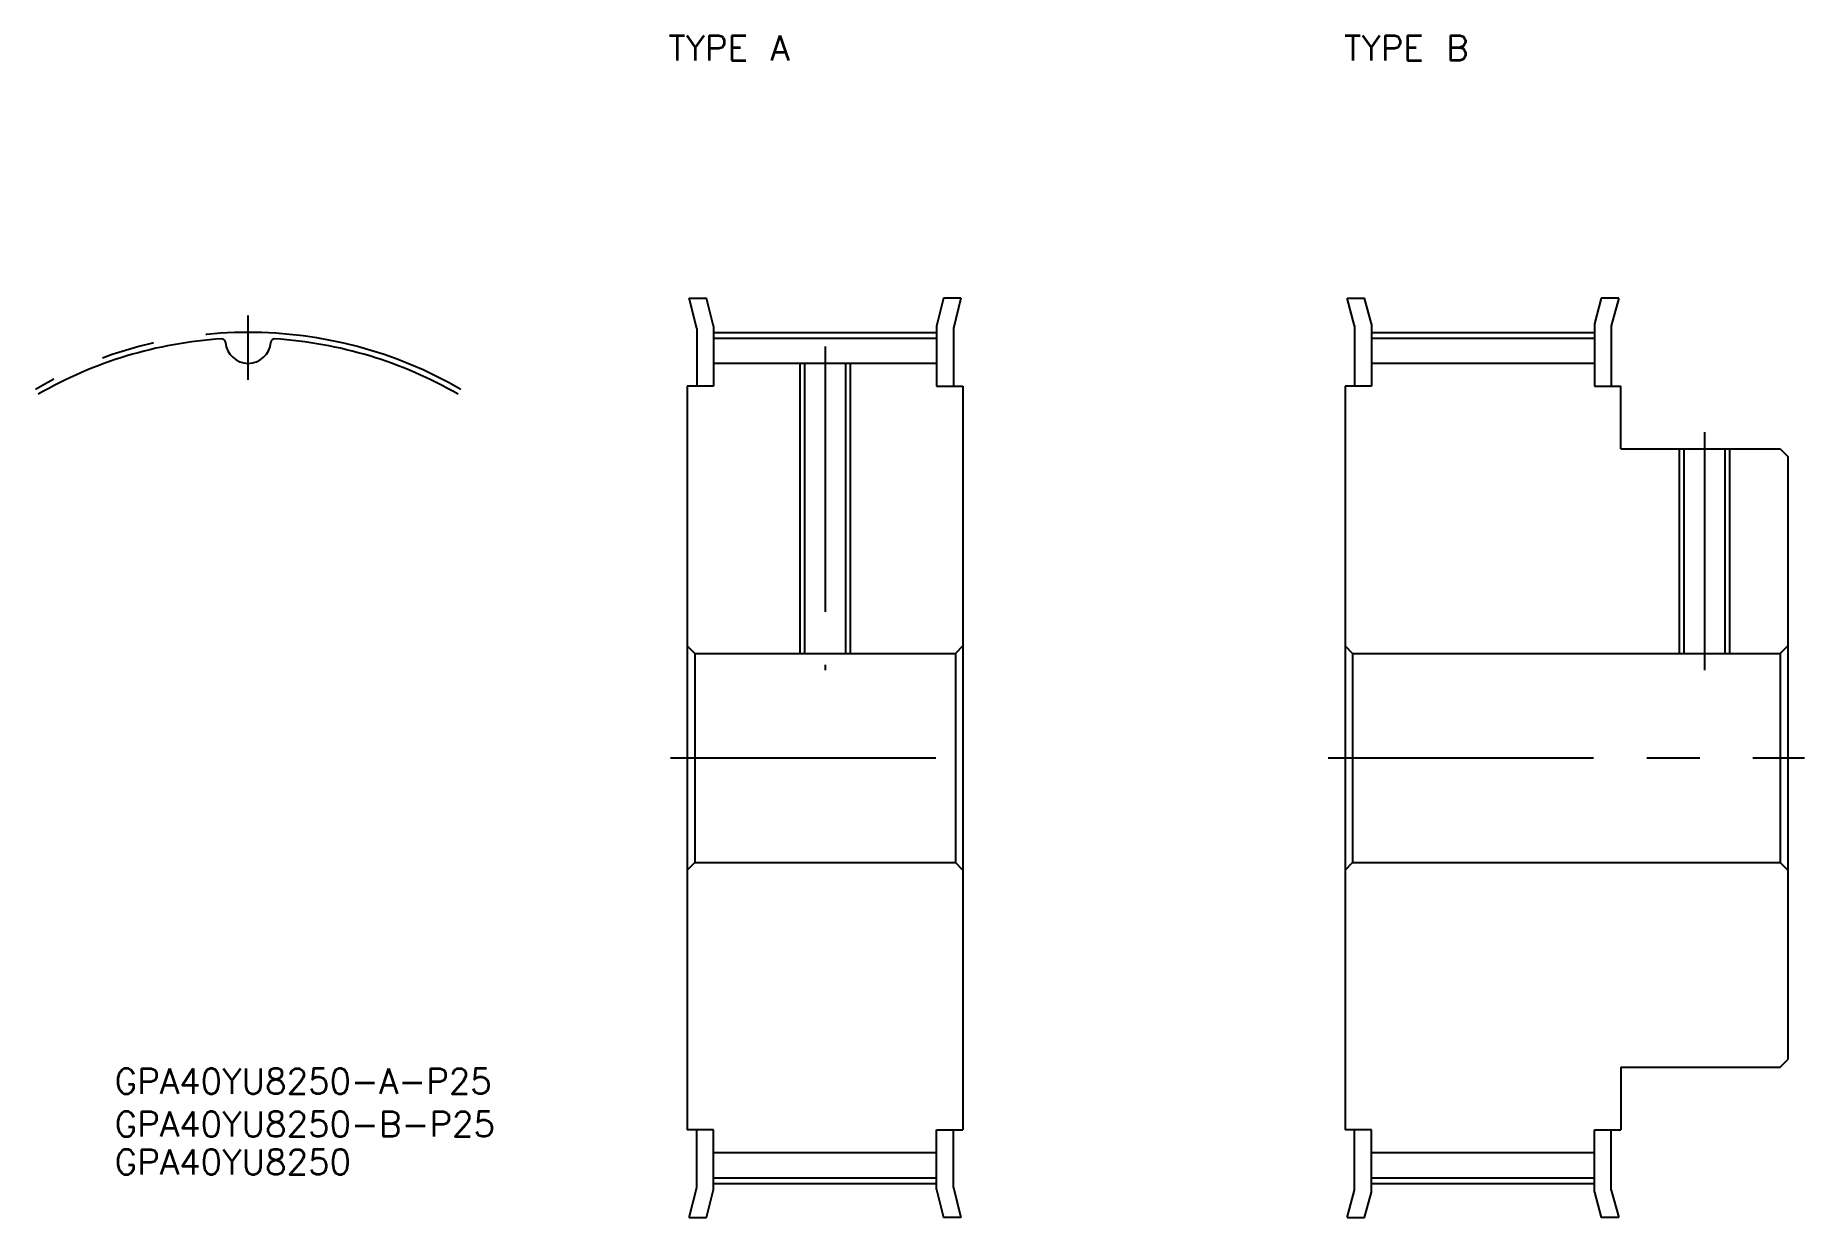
# Model space of a CAD drawing. Extents: x -25 to 186, y -55 to 86.
import ezdxf

# ---------------------------------------------------------------- set-up
doc = ezdxf.new("R2010")
doc.units = 0
doc.linetypes.add('CENTER', pattern=[50.8, 31.75, -6.35, 6.35, -6.35])
doc.layers.get('0').update_dxf_attribs({"linetype": 'CONTINUOUS'})
doc.layers.add('CENTER', color=1, linetype='CENTER')
doc.styles.get("Standard").update_dxf_attribs({"font": 'txt.shx', "height": 3, "bigfont": 'bigfont.shx'})

msp = doc.modelspace()

# ---------------------------------------------------------------- linework, layer by layer
at = {"color": 7, "linetype": 'CONTINUOUS'}
for p, q in [((53.68, 51.4), (52.78, 55)), ((52.78, 55), (54.84, 55)), ((55.68, 51.65), (54.84, 55)), ((83.21, 55), (82.38, 51.65)), ((85.28, 55), (83.21, 55)), ((85.28, 55), (84.38, 51.4)), ((131.5, 55), (133.57, 55)), ((132.4, 51.7), (131.5, 55)), ((134.4, 51.96), (133.57, 55)), ((161.92, 55), (161.1, 51.96)), ((164, 55), (161.92, 55)), ((164, 55), (163.1, 51.7)), ((53.68, 51.4), (53.68, 44.5)), ((55.68, 51.65), (55.68, 44.5)), ((82.38, 51.65), (82.38, 44.5)), ((84.38, 51.4), (84.38, 44.5)), ((132.4, 51.7), (132.4, 44.5)), ((134.4, 51.96), (134.4, 44.5)), ((161.1, 51.96), (161.1, 44.5)), ((163.1, 51.7), (163.1, 44.5)), ((55.68, 50.25), (82.38, 50.25)), ((134.4, 50.25), (161.1, 50.25)), ((55.68, 47.23), (82.38, 47.23)), ((66.57, 47.23), (66.57, 12.5)), ((71.48, 47.23), (71.48, 12.5)), ((134.4, 47.23), (161.1, 47.23)), ((52.53, 44.5), (52.53, -44.5)), ((55.68, 44.5), (52.53, 44.5)), ((82.38, 44.5), (85.53, 44.5)), ((85.53, 44.5), (85.53, -44.5)), ((131.25, 44.5), (131.25, -44.5)), ((134.4, 44.5), (131.25, 44.5)), ((161.1, 44.5), (164.25, 44.5)), ((164.25, 37), (164.25, 44.5)), ((164.25, 37), (183.34, 37)), ((171.79, 37), (171.79, 12.5)), ((176.7, 37), (176.7, 12.5)), ((183.34, 37), (184.25, 36.09)), ((184.25, 36.09), (184.25, -36.09)), ((52.53, 13.41), (53.43, 12.5)), ((85.53, 13.41), (84.62, 12.5)), ((131.25, 13.41), (132.15, 12.5)), ((184.25, 13.41), (183.34, 12.5)), ((53.43, 12.5), (84.62, 12.5)), ((53.43, 12.5), (53.43, -12.5)), ((84.62, 12.5), (84.62, -12.5)), ((132.15, 12.5), (183.34, 12.5)), ((132.15, 12.5), (132.15, -12.5)), ((183.34, 12.5), (183.34, -12.5)), ((52.53, -13.41), (53.43, -12.5)), ((53.43, -12.5), (84.62, -12.5)), ((85.53, -13.41), (84.62, -12.5)), ((131.25, -13.41), (132.15, -12.5)), ((132.15, -12.5), (183.34, -12.5)), ((184.25, -13.41), (183.34, -12.5)), ((164.25, -37), (183.34, -37)), ((164.25, -37), (164.25, -44.5)), ((183.34, -37), (184.25, -36.09)), ((55.68, -44.5), (52.53, -44.5)), ((53.68, -51.4), (53.68, -44.5)), ((55.68, -51.65), (55.68, -44.5)), ((82.38, -44.5), (85.53, -44.5)), ((82.38, -51.65), (82.38, -44.5)), ((84.38, -51.4), (84.38, -44.5)), ((134.4, -44.5), (131.25, -44.5)), ((132.4, -51.7), (132.4, -44.5)), ((134.4, -51.96), (134.4, -44.5)), ((161.1, -44.5), (164.25, -44.5)), ((161.1, -51.96), (161.1, -44.5)), ((163.1, -51.7), (163.1, -44.5)), ((55.68, -47.22), (82.38, -47.22)), ((134.4, -47.22), (161.1, -47.22)), ((55.68, -50.24), (82.38, -50.24)), ((134.4, -50.24), (161.1, -50.24)), ((52.78, -55), (53.68, -51.4)), ((54.84, -55), (55.68, -51.65)), ((82.38, -51.65), (83.21, -55)), ((84.38, -51.4), (85.28, -55)), ((131.5, -55), (132.4, -51.7)), ((133.57, -55), (134.4, -51.96)), ((161.1, -51.96), (161.92, -55)), ((163.1, -51.7), (164, -55)), ((52.78, -55), (54.84, -55)), ((85.28, -55), (83.21, -55)), ((131.5, -55), (133.57, -55)), ((164, -55), (161.92, -55))]:
    msp.add_line(p, q, dxfattribs=at)
at = {"color": 3, "linetype": 'CONTINUOUS'}
for p, q in [((66.03, 47.23), (66.03, 12.5)), ((72.03, 47.23), (72.03, 12.5)), ((171.25, 37), (171.25, 12.5)), ((177.25, 37), (177.25, 12.5))]:
    msp.add_line(p, q, dxfattribs=at)
at = {"color": 7, "linetype": 'CONTINUOUS'}
for centre, radius, start, end in [((0, 0), 50.25, 93.6398, 120), ((-3.16, 49.69), 0.453, 4.5479, 93.6398), ((0, 49.94), 2.72, 184.5479, 355.4521), ((3.16, 49.69), 0.453, 86.3602, 175.4521), ((0, 0), 50.25, 60, 86.3602)]:
    msp.add_arc(centre, radius, start, end, dxfattribs=at)
at = {"layer": 'CENTER', "color": 1, "linetype": 'CENTER'}
for p, q in [((0, 45.23), (0, 52.93)), ((55.68, 50.93), (82.38, 50.93)), ((134.4, 50.93), (161.1, 50.93)), ((69.03, 49.23), (69.03, 10.5)), ((174.25, 39), (174.25, 10.5)), ((50.53, 0), (87.53, 0)), ((129.25, 0), (186.25, 0)), ((55.68, -50.93), (82.38, -50.93)), ((134.4, -50.93), (161.1, -50.93))]:
    msp.add_line(p, q, dxfattribs=at)
msp.add_arc((0, 0), 50.93, 60, 120, dxfattribs=at)

# ---------------------------------------------------------------- texts
at = {"color": 7, "linetype": 'CONTINUOUS'}
for s, p in [('TYPE A', (50.29, 83.46)), ('TYPE B', (131.15, 83.46)), ('GPA40YU8250-A-P25', (-15.98, -40.17)), ('GPA40YU8250-B-P25', (-15.98, -45.3)), ('GPA40YU8250', (-15.98, -49.84))]:
    msp.add_text(s, height=3, dxfattribs=at).set_placement(p)

doc.saveas('drawing.dxf')
